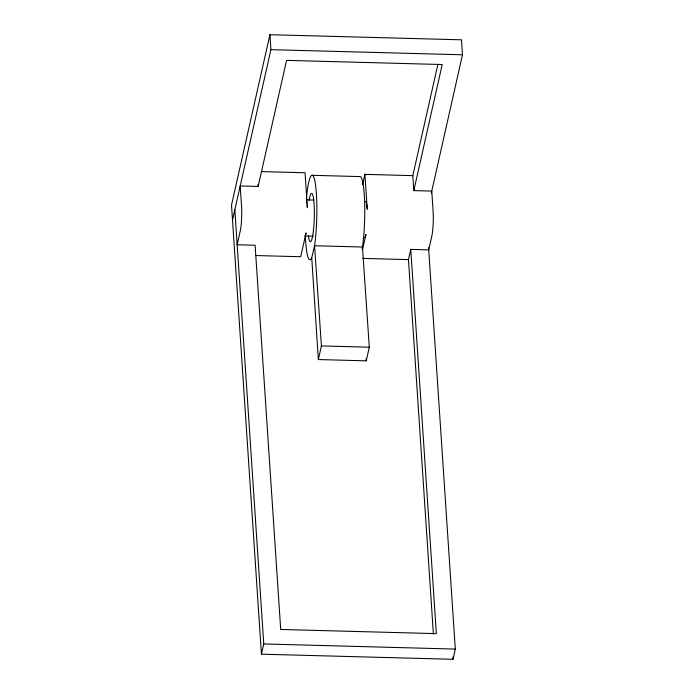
<?xml version="1.0" encoding="UTF-8"?>
<svg xmlns="http://www.w3.org/2000/svg" width="694" height="694" viewBox="0 0 694 694"><rect width="100%" height="100%" fill="white"/><g stroke="black" fill="none" stroke-linecap="round" stroke-linejoin="round"><path stroke-width="1.04" d="M362.068 249.077L362.45 247.021A42.308 5.752 -88.5 0 0 364.567 200.497A42.308 5.752 -88.5 0 0 359.692 176.58L311.797 175.296M431.295 193.166L462.482 54.791L461.484 39.818L269.914 34.7L231.518 205.077L261.438 654.182L453.009 659.3L455.307 649.081L428.571 247.758M232.516 220.041L270.912 49.673L269.914 34.7M410.753 249.389L436.353 633.631L280.706 629.467L255.106 245.234L237.148 244.748L240.219 231.119A18.131 2.464 -88.5 0 0 241.529 205.927L240.193 185.966L258.159 186.452L286.57 60.369L442.217 64.533L413.806 190.607L431.763 191.093L433.091 211.045A18.131 2.464 -88.5 0 1 431.789 236.238L428.719 249.875L410.753 249.389L408.454 259.617L433.403 634.134M318.338 359.553L311.745 257.717L314.556 245.745L362.45 247.021L369.303 347.208L366.232 360.837L318.338 359.553L321.409 345.924L314.556 245.745A42.308 5.752 -88.5 0 0 315.171 182.609A42.308 5.752 -88.5 0 0 306.375 198.441M362.589 184.682L364.914 174.359L412.809 175.643L437.905 64.273M261.438 654.182L263.746 643.954L234.824 209.822M362.667 248.999L365.938 234.485A18.131 2.464 -88.5 0 1 364.012 237.322M270.912 49.673L462.482 54.791M261.412 171.592L305.048 172.763L307.381 207.688A18.131 2.464 -88.5 0 0 307.138 204.964M306.427 199.863L313.914 200.063M304.787 235.986L313.341 236.212M255.999 255.539L300.693 256.737L306.071 232.88A18.131 2.464 -88.5 0 1 305.438 235.014M362.684 258.394L408.454 259.617M321.409 345.924L369.303 347.208M263.746 643.954L455.307 649.081M452.861 657.14L453.009 659.3M412.809 175.643L413.806 190.607M364.914 174.359L367.239 209.293A18.131 2.464 -88.5 0 0 365.226 201.434M258.012 184.309L258.159 186.452M366.094 358.694L366.232 360.837M311.745 257.717A42.308 5.752 -88.5 0 1 305.343 235.847M309.16 200.271A24.177 3.288 -88.5 0 1 313.757 200.236A24.177 3.288 -88.5 0 1 312.977 234.043A24.177 3.288 -88.5 0 1 308.344 235.544M306.575 201.572A18.131 2.464 -88.5 0 1 306.895 203.186"/></g></svg>
